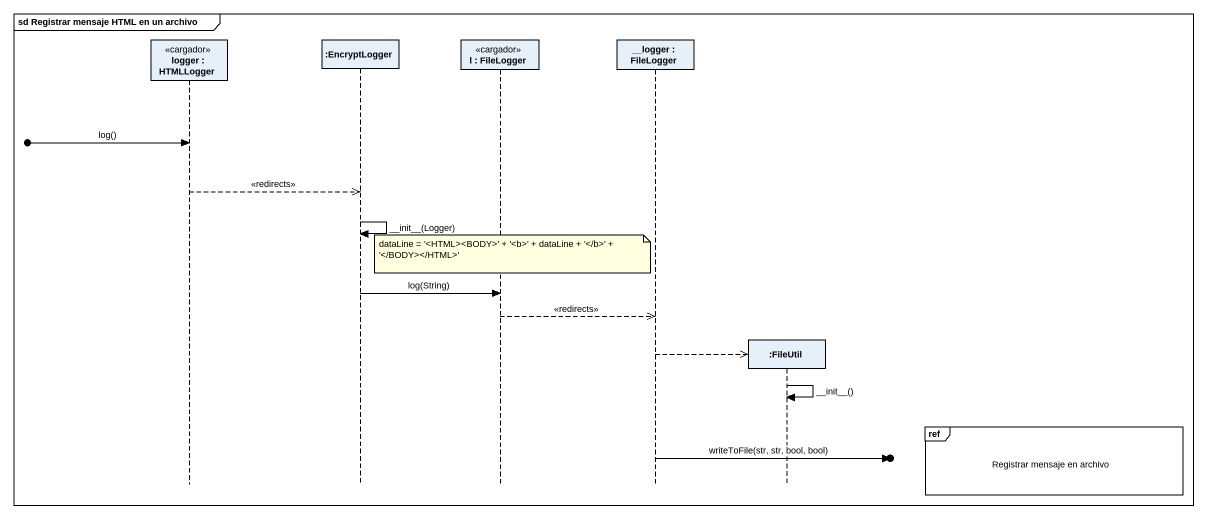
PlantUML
@startuml
mainframe sd Registrar mensaje HTML en un archivo
hide footbox
participant "logger : HTMLLogger" as logger <<cargador>>
participant ":EncryptLogger" as EncryptLogger
participant "l : FileLogger" as l <<cargador>>
participant "__logger : FileLogger" as logger_2
participant ":FileUtil" as FileUtil

[o-> logger : log()
logger -->> EncryptLogger : <<redirects>>
EncryptLogger -> EncryptLogger : ~__init~__(Logger)
note over l : dataLine = '<HTML><BODY>' + '~<b>' + dataLine + '~</b>' + '</BODY></HTML>'
EncryptLogger -> l : log(String)
l -->> logger_2 : <<redirects>>
logger_2 -->> FileUtil **
FileUtil -> FileUtil : ~__init~__()
ref over FileUtil : Registrar mensaje en archivo
logger_2 ->o] : writeToFile(str, str, bool, bool)
@enduml
